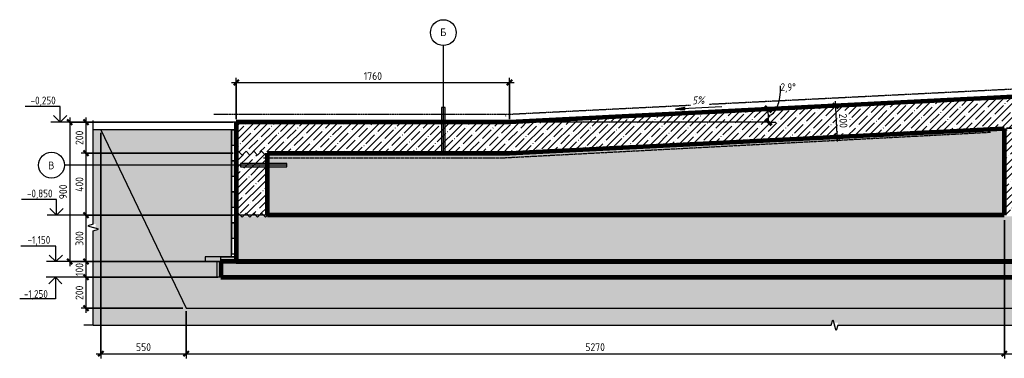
# Model space of a CAD drawing. Header units: millimetres. Extents: x 25237 to 117542, y -2270 to 13021.
# Drawn here: x 64636 to 70978, y -1774 to 411 of the extents above; entities that cross this region are included whole.
import ezdxf

# ---------------------------------------------------------------- set-up
doc = ezdxf.new("R2010")
doc.units = ezdxf.units.MM
doc.linetypes.add('01 Штриховая _2 мм_', pattern=[3, 2, -1])
doc.linetypes.add('01 Штриховая _4 мм_', pattern=[6, 3.5, -2.5])
for name, color, linetype, lineweight in [('AA_Dim', 7, 'Continuous', 9), ('AA_Dim-20', 7, 'Continuous', 9), ('AA_Linii', 7, 'Continuous', 9), ('AA_Oformlenie', 7, 'Continuous', 9), ('AA_Vinoska', 7, 'Continuous', 9), ('AA_Visotnaya otmetka', 7, 'Continuous', 9), ('AF_Perekritie', 7, 'Continuous', 20), ('AF_Perekritie_Опалубка', 253, 'Continuous', 20), ('AF_Stena', 7, '01 Штриховая _4 мм_', 20), ('AF_Stena_Арматура', 253, 'Continuous', 20), ('AF_Stena_Опалубка', 253, 'Continuous', 20), ('Gen_Dim', 7, 'Continuous', 9)]:
    doc.layers.add(name, color=color, linetype=linetype, lineweight=lineweight)
doc.styles.add('GOST Common_2', font='GOST Common.ttf', dxfattribs={"height": 50})
doc.styles.add('ISOCPEUR_4', font='isocpeur.ttf', dxfattribs={"width": 0.9, "height": 50})
doc.styles.add('ISOCPEUR_5', font='isocpeur.ttf', dxfattribs={"width": 0.85, "height": 50})
doc.styles.add('ISOCPEUR_I_1', font='isocpeui.ttf', dxfattribs={"width": 0.85, "height": 50})
doc.dimstyles.new('00_Точн_3_знака__прозр_', dxfattribs={"dimscale": 304.8, "dimtxt": 49.799059, "dimasz": 0.111549, "dimexe": 0.098425, "dimexo": 0.065617, "dimgap": 0.006562, "dimtad": 1, "dimdec": 3, "dimrnd": 0.001, "dimdsep": 46, "dimtxsty": 'ISOCPEUR_4', "dimblk1": 'OBLIQUE', "dimblk2": 'OBLIQUE', "dimsah": 1, "dimcen": 0.09, "dimdle": 0.098425, "dimazin": 0, "dimtfac": 1, "dimtdec": 4, "dimtix": 1, "dimtmove": 0, "dimatfit": 3, "dimfxl": 1, "dimtvp": 1, "dimtolj": 1, "dimtzin": 0, "dimlwd": 18, "dimlwe": 18, "dimarcsym": 2})
doc.dimstyles.new('01_Точн_3_знака__непрозр_', dxfattribs={"dimscale": 304.8, "dimtxt": 49.799059, "dimasz": 0.111549, "dimexe": 0.098425, "dimexo": 0.065617, "dimgap": 0.016404, "dimtad": 1, "dimdec": 3, "dimrnd": 0.001, "dimdsep": 46, "dimtxsty": 'ISOCPEUR_4', "dimblk1": 'OBLIQUE', "dimblk2": 'OBLIQUE', "dimsah": 1, "dimcen": 0.09, "dimdle": 0.098425, "dimazin": 0, "dimtfac": 1, "dimtdec": 4, "dimtix": 1, "dimtmove": 0, "dimatfit": 3, "dimfxl": 1, "dimtvp": 1, "dimtfill": 1, "dimtolj": 1, "dimtzin": 0, "dimlwd": 18, "dimlwe": 18, "dimarcsym": 2})
doc.dimstyles.new('05_Округл_5мм__непрозр__1', dxfattribs={"dimscale": 304.8, "dimtxt": 49.799059, "dimasz": 0.111549, "dimexe": 0.098425, "dimexo": 0.065617, "dimgap": 0.006562, "dimtad": 1, "dimdec": 0, "dimrnd": 5, "dimdsep": 46, "dimtxsty": 'ISOCPEUR_4', "dimblk1": 'OBLIQUE', "dimblk2": 'OBLIQUE', "dimsah": 1, "dimcen": 0.09, "dimdle": 0.098425, "dimazin": 0, "dimtfac": 1, "dimtdec": 4, "dimtix": 1, "dimtmove": 1, "dimatfit": 3, "dimfxl": 1, "dimtvp": 1, "dimtfill": 1, "dimtolj": 1, "dimtzin": 0, "dimlwd": 18, "dimlwe": 18, "dimarcsym": 2})
doc.dimstyles.new('05_Округл_5мм__прозр__3', dxfattribs={"dimscale": 304.8, "dimtxt": 49.799059, "dimasz": 0.111549, "dimexe": 0.098425, "dimexo": 0.065617, "dimgap": 0.006562, "dimtad": 1, "dimdec": 0, "dimrnd": 5, "dimdsep": 46, "dimtxsty": 'ISOCPEUR_4', "dimblk1": 'OBLIQUE', "dimblk2": 'OBLIQUE', "dimsah": 1, "dimcen": 0.09, "dimdle": 0.098425, "dimazin": 0, "dimtfac": 1, "dimtdec": 4, "dimtix": 1, "dimtmove": 0, "dimatfit": 3, "dimfxl": 1, "dimtvp": 1, "dimtolj": 1, "dimtzin": 0, "dimlwd": 18, "dimlwe": 18, "dimarcsym": 2})
doc.dimstyles.new('Засечка_4', dxfattribs={"dimscale": 304.8, "dimtxt": 49.799059, "dimasz": 0.131234, "dimexe": 0.15748, "dimexo": 0.098425, "dimgap": 0.032808, "dimtad": 1, "dimdec": 0, "dimzin": 0, "dimdsep": 46, "dimtxsty": 'ISOCPEUR_5', "dimblk1": 'OBLIQUE', "dimblk2": 'OBLIQUE', "dimsah": 1, "dimcen": 0.09, "dimadec": 1, "dimazin": 2, "dimtfac": 1, "dimtdec": 4, "dimtix": 1, "dimtmove": 1, "dimatfit": 3, "dimfxl": 1, "dimtvp": 1, "dimtolj": 1, "dimtzin": 0, "dimarcsym": 2})
pattern_1 = [(45, (69098.64, -625), (-44.9013, 44.9013), []), (45, (69143.54, -625), (-44.9013, 44.9013), [79.375, -15.875, 0.67056, -15.204])]
pattern_2 = [(0, (69098.64, -625), (81.28, 20.32), [6.706, -54.254, 6.706, -54.254, -325.12]), (0, (69098.64, -625), (81.28, 20.32), [-121.92, 6.706, -115.214, 6.706, -54.254, -142.24]), (0, (69098.64, -625), (81.28, 20.32), [-304.8, 6.706, -33.934, 6.706, -94.894]), (120, (69129.12, -614.84), (-58.23764, 60.230545), [6.706, -54.254, 6.706, -54.254, -325.12]), (120, (69129.12, -614.84), (-58.23764, 60.230545), [-121.92, 6.706, -115.214, 6.706, -54.254, -142.24]), (120, (69129.12, -614.84), (-58.23764, 60.230545), [-304.8, 6.706, -33.934, 6.706, -94.894]), (240, (69139.28, -574.2), (-23.04236, -80.550545), [6.706, -54.254, 6.706, -54.254, -325.12]), (240, (69139.28, -574.2), (-23.04236, -80.550545), [-121.92, 6.706, -115.214, 6.706, -54.254, -142.24]), (240, (69139.28, -574.2), (-23.04236, -80.550545), [-304.8, 6.706, -33.934, 6.706, -94.894])]

# ---------------------------------------------------------------- blocks, each defined once
blk = doc.blocks.new('Последовательность узлов - 3мм масшт20 маскировка-904226-Сечение 5')
at = {"layer": 'AA_Oformlenie'}
for p, q in [((29139.2, -850), (29151.7, -837.5)), ((29176.7, -862.5), (29151.7, -837.5)), ((29189.2, -850), (29176.7, -862.5)), ((29189.2, -850), (29201.7, -837.5)), ((29226.7, -862.5), (29201.7, -837.5)), ((29239.2, -850), (29226.7, -862.5)), ((29239.2, -850), (29251.7, -837.5)), ((29276.7, -862.5), (29251.7, -837.5)), ((29289.2, -850), (29276.7, -862.5)), ((29289.2, -850), (29301.7, -837.5)), ((29326.7, -862.5), (29301.7, -837.5)), ((29339.2, -850), (29326.7, -862.5))]:
    blk.add_line(p, q, dxfattribs=at)
blk = doc.blocks.new('011_ЛинияОбрыва _ЭлУзла_Линия_ - Тип 1-3739414-Сечение 5')
at = {"layer": 'AA_Oformlenie'}
for p, q in [((28217.2, -907.5), (28217.2, -300)), ((28217.2, -1560), (28217.2, -952))]:
    blk.add_line(p, q, dxfattribs=at)
blk = doc.blocks.new('011_ЛинияОбрыва _ЭлУзла_Линия_ - Тип 1-3753346-Сечение 5')
at = {"layer": 'AA_Oformlenie'}
for p, q in [((28217.2, -1560), (32970.1, -1560)), ((33014.6, -1560), (37767.1, -1560))]:
    blk.add_line(p, q, dxfattribs=at)
blk = doc.blocks.new('Последовательность узлов - М20-1713677-Сечение 5')
at = {"layer": 'AA_Oformlenie'}
for points in [[(29139.2, -400), (29139.2, -300), (29109.2, -300), (29109.2, -400)], [(29139.2, -600), (29139.2, -500), (29109.2, -500), (29109.2, -600)], [(29139.2, -800), (29139.2, -700), (29109.2, -700), (29109.2, -800)], [(29139.2, -1000), (29139.2, -900), (29109.2, -900), (29109.2, -1000)]]:
    blk.add_hatch(color=256, dxfattribs=at).paths.add_polyline_path(points)
for p, q in [((29109.2, -400), (29109.2, -300)), ((29109.2, -300), (29139.2, -300)), ((29109.2, -300), (29109.2, -500)), ((29139.2, -300), (29109.2, -300)), ((29139.2, -300), (29139.2, -400)), ((29139.2, -500), (29139.2, -300)), ((29139.2, -400), (29109.2, -400)), ((29109.2, -500), (29139.2, -500)), ((29109.2, -600), (29109.2, -500)), ((29109.2, -500), (29139.2, -500)), ((29109.2, -500), (29109.2, -700)), ((29139.2, -500), (29109.2, -500)), ((29139.2, -500), (29139.2, -600)), ((29139.2, -700), (29139.2, -500)), ((29139.2, -600), (29109.2, -600)), ((29109.2, -700), (29139.2, -700)), ((29109.2, -800), (29109.2, -700)), ((29109.2, -700), (29139.2, -700)), ((29109.2, -700), (29109.2, -900)), ((29139.2, -700), (29109.2, -700)), ((29139.2, -700), (29139.2, -800)), ((29139.2, -900), (29139.2, -700)), ((29139.2, -800), (29109.2, -800)), ((29109.2, -900), (29139.2, -900)), ((29109.2, -1000), (29109.2, -900)), ((29109.2, -900), (29139.2, -900)), ((29109.2, -900), (29109.2, -1100)), ((29139.2, -900), (29109.2, -900)), ((29139.2, -900), (29139.2, -1000)), ((29139.2, -1100), (29139.2, -900)), ((29139.2, -1000), (29109.2, -1000)), ((29109.2, -1100), (29139.2, -1100))]:
    blk.add_line(p, q, dxfattribs=at)
blk = doc.blocks.new('Последовательность узлов - М20-V11-Сечение 5')
at = {"layer": 'AA_Oformlenie'}
blk.add_hatch(color=256, dxfattribs=at).paths.add_polyline_path([(29139.2, -1150), (29139.2, -1120), (29039.2, -1120), (29039.2, -1150)])
for p, q in [((29139.2, -1120), (28939.2, -1120)), ((28939.2, -1120), (28939.2, -1150)), ((29039.2, -1120), (29139.2, -1120)), ((29039.2, -1150), (29039.2, -1120)), ((29139.2, -1120), (29139.2, -1150)), ((29139.2, -1150), (29139.2, -1120)), ((28939.2, -1150), (29139.2, -1150)), ((29139.2, -1150), (29039.2, -1150))]:
    blk.add_line(p, q, dxfattribs=at)
blk = doc.blocks.new('DIMBLOCK78-Сечение 5')
at = {"layer": 'AA_Dim-20', "lineweight": 18}
for p, q in [((65157.6, -320), (65157.6, -1774.2)), ((65157.6, -1744.2), (65157.6, -320)), ((65707.6, -1470), (65707.6, -1774.2)), ((65707.6, -1744.2), (65707.6, -1470)), ((65127.6, -1744.2), (65707.6, -1744.2))]:
    blk.add_line(p, q, dxfattribs=at)
at = {"layer": 'AA_Dim-20', "lineweight": 30}
for p, q in [((65157.6, -1744.2), (65140.6, -1761.2)), ((65157.6, -1744.2), (65174.6, -1727.2)), ((65707.6, -1744.2), (65690.6, -1761.2)), ((65707.6, -1744.2), (65724.6, -1727.2))]:
    blk.add_line(p, q, dxfattribs=at)
at = {"layer": 'AA_Dim-20', "color": 0, "lineweight": 18, "insert": (65385.2, -1676.9), "char_height": 50, "width": 113.772, "attachment_point": 1, "line_spacing_factor": 1.149209, "style": 'ISOCPEUR_4'}
blk.add_mtext('550', dxfattribs=at)
blk = doc.blocks.new('_Oblique')
at = {"color": 0, "linetype": 'ByBlock', "lineweight": -2}
blk.add_line((-0.5, -0.5), (0.5, 0.5), dxfattribs=at)
blk = doc.blocks.new('DIMBLOCK79-Сечение 5')
at = {"layer": 'AA_Dim-20', "lineweight": 18}
for p, q in [((70978.6, -882.5), (70978.6, -1774.2)), ((70978.6, -1744.2), (70978.6, -882.5)), ((65707.6, -1470), (65707.6, -1774.2)), ((65707.6, -1744.2), (65707.6, -1470)), ((65707.6, -1744.2), (70978.6, -1744.2))]:
    blk.add_line(p, q, dxfattribs=at)
at = {"layer": 'AA_Dim-20', "lineweight": 30}
for p, q in [((65707.6, -1744.2), (65690.6, -1761.2)), ((65707.6, -1744.2), (65724.6, -1727.2)), ((70978.6, -1744.2), (70961.6, -1761.2)), ((70978.6, -1744.2), (70995.6, -1727.2))]:
    blk.add_line(p, q, dxfattribs=at)
at = {"layer": 'AA_Dim-20', "color": 0, "lineweight": 18, "insert": (68279.9, -1676.9), "char_height": 50, "width": 151.696, "attachment_point": 1, "line_spacing_factor": 1.149209, "style": 'ISOCPEUR_4'}
blk.add_mtext('5270', dxfattribs=at)
blk = doc.blocks.new('DIMBLOCK80-Сечение 5')
at = {"layer": 'AA_Dim-20', "lineweight": 18}
for p, q in [((70978.6, -882.5), (70978.6, -1774.2)), ((70978.6, -1744.2), (70978.6, -882.5)), ((71178.6, -882.5), (71178.6, -1774.2)), ((71178.6, -1744.2), (71178.6, -882.5)), ((70978.6, -1744.2), (71208.6, -1744.2))]:
    blk.add_line(p, q, dxfattribs=at)
at = {"layer": 'AA_Dim-20', "lineweight": 30}
for p, q in [((70978.6, -1744.2), (70961.6, -1761.2)), ((70978.6, -1744.2), (70995.6, -1727.2)), ((71178.6, -1744.2), (71161.6, -1761.2)), ((71178.6, -1744.2), (71195.6, -1727.2))]:
    blk.add_line(p, q, dxfattribs=at)
at = {"layer": 'AA_Dim-20', "color": 0, "lineweight": 18, "insert": (71031.2, -1676.9), "char_height": 50, "width": 113.772, "attachment_point": 1, "line_spacing_factor": 1.149209, "style": 'ISOCPEUR_4'}
blk.add_mtext('200', dxfattribs=at)
blk = doc.blocks.new('DIMBLOCK81-Сечение 5')
at = {"layer": 'AA_Dim-20', "lineweight": 18}
for p, q in [((66011.1, -250), (65032.7, -250)), ((65062.7, -220), (65062.7, -450)), ((65062.7, -250), (66011.1, -250)), ((66011.1, -450), (65032.7, -450)), ((65062.7, -450), (66011.1, -450))]:
    blk.add_line(p, q, dxfattribs=at)
at = {"layer": 'AA_Dim-20', "lineweight": 30}
for p, q in [((65062.7, -250), (65045.7, -233)), ((65062.7, -250), (65079.7, -267)), ((65062.7, -450), (65045.7, -433)), ((65062.7, -450), (65079.7, -467))]:
    blk.add_line(p, q, dxfattribs=at)
at = {"layer": 'AA_Dim-20', "color": 0, "lineweight": 18, "insert": (64995.3, -397.4), "char_height": 50, "width": 113.772, "attachment_point": 1, "rotation": 90, "line_spacing_factor": 1.149209, "style": 'ISOCPEUR_4'}
blk.add_mtext('200', dxfattribs=at)
blk = doc.blocks.new('DIMBLOCK82-Сечение 5')
at = {"layer": 'AA_Dim-20', "lineweight": 30}
for p, q in [((65062.7, -450), (65045.7, -433)), ((65062.7, -450), (65079.7, -467)), ((65062.7, -850), (65045.7, -833)), ((65062.7, -850), (65079.7, -867))]:
    blk.add_line(p, q, dxfattribs=at)
at = {"layer": 'AA_Dim-20', "lineweight": 18}
for p, q in [((66011.1, -450), (65032.7, -450)), ((65062.7, -450), (65062.7, -850)), ((65062.7, -450), (66011.1, -450)), ((66011.1, -850), (65032.7, -850)), ((65062.7, -850), (66011.1, -850))]:
    blk.add_line(p, q, dxfattribs=at)
at = {"layer": 'AA_Dim-20', "color": 0, "lineweight": 18, "insert": (64995.3, -699.8), "char_height": 50, "width": 119.518, "attachment_point": 1, "rotation": 90, "line_spacing_factor": 1.149209, "style": 'ISOCPEUR_4'}
blk.add_mtext('400', dxfattribs=at)
blk = doc.blocks.new('DIMBLOCK83-Сечение 5')
at = {"layer": 'AA_Dim-20', "lineweight": 18}
for p, q in [((66011.1, -850), (65032.7, -850)), ((65062.7, -850), (65062.7, -1150)), ((65062.7, -850), (66011.1, -850)), ((65911.1, -1150), (65032.7, -1150)), ((65062.7, -1150), (65911.1, -1150))]:
    blk.add_line(p, q, dxfattribs=at)
at = {"layer": 'AA_Dim-20', "lineweight": 30}
for p, q in [((65062.7, -850), (65045.7, -833)), ((65062.7, -850), (65079.7, -867)), ((65062.7, -1150), (65045.7, -1133)), ((65062.7, -1150), (65079.7, -1167))]:
    blk.add_line(p, q, dxfattribs=at)
at = {"layer": 'AA_Dim-20', "color": 0, "lineweight": 18, "insert": (64995.3, -1047.4), "char_height": 50, "width": 113.772, "attachment_point": 1, "rotation": 90, "line_spacing_factor": 1.149209, "style": 'ISOCPEUR_4'}
blk.add_mtext('300', dxfattribs=at)
blk = doc.blocks.new('DIMBLOCK84-Сечение 5')
at = {"layer": 'AA_Dim-20', "lineweight": 30}
for p, q in [((65062.7, -1150), (65045.7, -1133)), ((65062.7, -1150), (65079.7, -1167)), ((65062.7, -1250), (65045.7, -1233)), ((65062.7, -1250), (65079.7, -1267))]:
    blk.add_line(p, q, dxfattribs=at)
at = {"layer": 'AA_Dim-20', "lineweight": 18}
for p, q in [((65911.1, -1150), (65032.7, -1150)), ((65062.7, -1150), (65062.7, -1250)), ((65062.7, -1150), (65911.1, -1150)), ((65911.1, -1250), (65032.7, -1250)), ((65062.7, -1250), (65911.1, -1250))]:
    blk.add_line(p, q, dxfattribs=at)
at = {"layer": 'AA_Dim-20', "color": 0, "lineweight": 18, "insert": (64995.3, -1243.1), "char_height": 50, "width": 103.429, "attachment_point": 1, "rotation": 90, "line_spacing_factor": 1.149209, "style": 'ISOCPEUR_4'}
blk.add_mtext('100', dxfattribs=at)
blk = doc.blocks.new('DIMBLOCK85-Сечение 5')
at = {"layer": 'AA_Dim-20', "lineweight": 18}
for p, q in [((65911.1, -1250), (65032.7, -1250)), ((65062.7, -1250), (65062.7, -1480)), ((65062.7, -1250), (65911.1, -1250)), ((65687.6, -1450), (65032.7, -1450)), ((65062.7, -1450), (65687.6, -1450))]:
    blk.add_line(p, q, dxfattribs=at)
at = {"layer": 'AA_Dim-20', "lineweight": 30}
for p, q in [((65062.7, -1250), (65045.7, -1233)), ((65062.7, -1250), (65079.7, -1267)), ((65062.7, -1450), (65045.7, -1433)), ((65062.7, -1450), (65079.7, -1467))]:
    blk.add_line(p, q, dxfattribs=at)
at = {"layer": 'AA_Dim-20', "color": 0, "lineweight": 18, "insert": (64995.3, -1397.4), "char_height": 50, "width": 113.772, "attachment_point": 1, "rotation": 90, "line_spacing_factor": 1.149209, "style": 'ISOCPEUR_4'}
blk.add_mtext('200', dxfattribs=at)
blk = doc.blocks.new('Высотные отметки - Стрелка вверх-400292-Сечение 5')
at = {"layer": 'AA_Vinoska'}
for p, q in [((27977, -1050), (27751, -1050)), ((27977, -1150), (27977, -1050)), ((27977, -1150), (27934.5, -1107.6)), ((27977, -1150), (28019.4, -1107.6)), ((28037, -1150), (27917, -1150))]:
    blk.add_line(p, q, dxfattribs=at)
blk = doc.blocks.new('DIMBLOCK89-Сечение 5')
at = {"layer": 'AA_Dim-20', "lineweight": 18}
for p, q in [((66011.1, -250), (64927.6, -250)), ((64957.6, -220), (64957.6, -1180)), ((64957.6, -250), (66011.1, -250)), ((65911.1, -1150), (64927.6, -1150)), ((64957.6, -1150), (65911.1, -1150))]:
    blk.add_line(p, q, dxfattribs=at)
at = {"layer": 'AA_Dim-20', "lineweight": 30}
for p, q in [((64957.6, -250), (64940.6, -233)), ((64957.6, -250), (64974.6, -267)), ((64957.6, -1150), (64940.6, -1133)), ((64957.6, -1150), (64974.6, -1167))]:
    blk.add_line(p, q, dxfattribs=at)
at = {"layer": 'AA_Dim-20', "color": 0, "lineweight": 18, "insert": (64890.3, -747.4), "char_height": 50, "width": 113.772, "attachment_point": 1, "rotation": 90, "line_spacing_factor": 1.149209, "style": 'ISOCPEUR_4'}
blk.add_mtext('900', dxfattribs=at)
blk = doc.blocks.new('DIMBLOCK90-Сечение 5')
at = {"layer": 'AA_Dim-20', "lineweight": 18}
for p, q in [((71632.9, -155.6), (71632.9, -238.8)), ((71632.9, -238.8), (71632.9, -299.4)), ((70993.6, -288.8), (71662.9, -288.8)), ((71632.9, -288.8), (70993.6, -288.8)), ((71198.6, -310), (71662.9, -310)), ((71632.9, -310), (71198.6, -310)), ((71632.9, -258.8), (71632.9, -340))]:
    blk.add_line(p, q, dxfattribs=at)
at = {"layer": 'AA_Dim-20', "lineweight": 30}
for p, q in [((71632.9, -288.8), (71615.9, -271.8)), ((71632.9, -310), (71615.9, -293)), ((71632.9, -288.8), (71649.9, -305.8)), ((71632.9, -310), (71649.9, -327))]:
    blk.add_line(p, q, dxfattribs=at)
at = {"layer": 'AA_Dim-20', "color": 0, "lineweight": 18, "insert": (71565.5, -218.8), "char_height": 50, "width": 75.848, "attachment_point": 1, "rotation": 90, "line_spacing_factor": 1.149209, "style": 'ISOCPEUR_4', "bg_fill": 3, "box_fill_scale": 1.25, "bg_fill_color": 256, "bg_fill_true_color": 13158600, "bg_fill_transparency": 0}
blk.add_mtext('20', dxfattribs=at)
blk = doc.blocks.new('Высотные отметки - Стрелка вниз высокая-400290-Сечение 5')
at = {"layer": 'AA_Vinoska'}
for p, q in [((28033.7, -1250), (27913.7, -1250)), ((27973.7, -1250), (27931.3, -1292.4)), ((27973.7, -1250), (27973.7, -1390)), ((27973.7, -1250), (28016.1, -1292.4)), ((27973.7, -1390), (27743.7, -1390))]:
    blk.add_line(p, q, dxfattribs=at)
blk = doc.blocks.new('010_Флажок только номер _ТиповАннот_ - Узел В-3762257-Сечение 5')
at = {"layer": 'AA_Vinoska'}
blk.add_hatch(color=256, dxfattribs=at).paths.add_polyline_path([(29165.7, -516.6), (29464, -516.6), (29464, -538.6), (29165.7, -538.6)])
for p, q in [((29464, -527.6), (28031.9, -527.6)), ((29165.7, -516.6), (29165.7, -538.6)), ((29464, -516.6), (29165.7, -516.6)), ((29165.7, -538.6), (29464, -538.6)), ((29464, -538.6), (29464, -516.6))]:
    blk.add_line(p, q, dxfattribs=at)
blk.add_ellipse((27948.7, -527.6), major_axis=(0, 83.6), ratio=0.994522, dxfattribs=at)
blk = doc.blocks.new('010_Флажок только номер _ТиповАннот_ - Узел Б-3762366-Сечение 5')
at = {"layer": 'AA_Vinoska'}
blk.add_hatch(color=256, dxfattribs=at).paths.add_polyline_path([(30483.7, -156.2), (30483.7, -456.2), (30461.8, -456.2), (30461.8, -156.2)])
for p, q in [((30472.8, -456.2), (30472.8, 243.8)), ((30483.7, -156.2), (30461.8, -156.2)), ((30461.8, -156.2), (30461.8, -456.2)), ((30483.7, -456.2), (30483.7, -156.2)), ((30461.8, -456.2), (30483.7, -456.2))]:
    blk.add_line(p, q, dxfattribs=at)
blk.add_ellipse((30472.8, 327.4), major_axis=(0, 83.6), ratio=0.994522, dxfattribs=at)
blk = doc.blocks.new('DIMBLOCK91-Сечение 5')
at = {"layer": 'AA_Dim-20', "lineweight": 18}
for p, q in [((66001.1, 4.9), (67821.1, 4.9)), ((66031.1, -230), (66031.1, 34.9)), ((66031.1, 4.9), (66031.1, -230)), ((67791.1, -230), (67791.1, 34.9)), ((67791.1, 4.9), (67791.1, -230))]:
    blk.add_line(p, q, dxfattribs=at)
at = {"layer": 'AA_Dim-20', "lineweight": 30}
for p, q in [((66031.1, 4.9), (66014.1, -12.1)), ((66031.1, 4.9), (66048.1, 21.9)), ((67791.1, 4.9), (67774.1, -12.1)), ((67791.1, 4.9), (67808.1, 21.9))]:
    blk.add_line(p, q, dxfattribs=at)
at = {"layer": 'AA_Dim-20', "color": 0, "lineweight": 18, "insert": (66852.2, 72.2), "char_height": 50, "width": 141.353, "attachment_point": 1, "line_spacing_factor": 1.149209, "style": 'ISOCPEUR_4'}
blk.add_mtext('1760', dxfattribs=at)
blk = doc.blocks.new('DIMBLOCK92-Сечение 5')
at = {"layer": 'AA_Dim-20'}
for p, q in [((69457.1, -166.7), (69409.2, -169.1)), ((69457.1, -166.7), (69523, -163.4)), ((69459.2, -250), (67821.1, -250)), ((69459.2, -250), (69459.2, -250)), ((69459.2, -250), (69507.2, -250))]:
    blk.add_line(p, q, dxfattribs=at)
at = {"layer": 'AA_Dim-20', "lineweight": 40}
for p, q in [((69457.1, -166.7), (69436.1, -147.7)), ((69457.1, -166.7), (69478.1, -185.6)), ((69459.2, -250), (69439.2, -230)), ((69459.2, -250), (69479.2, -270))]:
    blk.add_line(p, q, dxfattribs=at)
at = {"layer": 'AA_Dim-20'}
blk.add_arc((67791.1, -250), 1668.1, 360, 2.86329, dxfattribs=at)
blk.add_arc((67791.1, -250), 1668.1, 360, 2.86329, dxfattribs=at)
blk.add_ellipse((69453.9, -19), major_axis=(-4.7, 189.3), ratio=0.438608, start_param=3.141593, end_param=4.712389, dxfattribs=at)
at = {"layer": 'AA_Dim-20', "color": 0, "insert": (69537, 0.5), "char_height": 50, "width": 120.667, "attachment_point": 1, "line_spacing_factor": 1.149209, "style": 'ISOCPEUR_5'}
blk.add_mtext('2,9°', dxfattribs=at)
blk = doc.blocks.new('DIMBLOCK93-Сечение 5')
at = {"layer": 'AA_Dim-20', "lineweight": 18}
for p, q in [((69889.6, -115), (69902.5, -374.7)), ((69895.1, -144.8), (69861.1, -146.5)), ((69891.1, -145), (69895.1, -144.8)), ((69905.1, -344.5), (69871.1, -346.2)), ((69901, -344.7), (69905.1, -344.5))]:
    blk.add_line(p, q, dxfattribs=at)
at = {"layer": 'AA_Dim-20', "lineweight": 30}
for p, q in [((69891.1, -145), (69873.2, -128.8)), ((69891.1, -145), (69908.9, -161.1)), ((69901, -344.7), (69883.2, -328.6)), ((69901, -344.7), (69918.9, -360.8))]:
    blk.add_line(p, q, dxfattribs=at)
at = {"layer": 'AA_Dim-20', "color": 0, "lineweight": 18, "insert": (69963.9, -194), "char_height": 50, "width": 113.772, "attachment_point": 1, "rotation": 272.86329, "line_spacing_factor": 1.149209, "style": 'ISOCPEUR_4', "bg_fill": 3, "box_fill_scale": 1.25, "bg_fill_color": 256, "bg_fill_true_color": 13158600, "bg_fill_transparency": 0}
blk.add_mtext('200', dxfattribs=at)

msp = doc.modelspace()

# ---------------------------------------------------------------- hatches: boundary and pattern name
at = {"layer": 'AA_Oformlenie'}
h = msp.add_hatch(dxfattribs=at)
h.set_pattern_fill('FP_18', color=256, style=0, pattern_type=2)
h.set_pattern_definition([(228.013, (69244.944, -421.8), (-1625.592753, -1828.805906), [27.338, -2706.439]), (184.97, (69226.656, -442.12), (2438.39893, 203.210588), [46.912, -4644.324]), (132.51, (69179.92, -446.184), (2031.981917, -2235.21593), [33.079, -3274.778]), (267.274, (69100.672, -496.984), (203.177686, 4064.000765), [42.72, -4229.315]), (292.834, (69098.64, -539.656), (-1016.014544, 2438.394363), [41.891, -4147.185]), (357.274, (69114.896, -578.264), (-4064.000765, 203.177686), [42.72, -4229.315]), (37.694, (69157.568, -580.296), (-2641.608948, -2031.988727), [56.495, -5593.049]), (72.255, (69202.272, -545.752), (1422.42594, 4470.391849), [53.338, -5280.42]), (121.43, (69218.528, -494.952), (-1625.620142, 2641.587104), [42.865, -4243.644]), (175.236, (69196.176, -458.376), (2235.198795, -203.21414), [48.937, -2397.915]), (222.397, (69147.408, -454.312), (-2438.417387, -2235.181163), [63.286, -6265.342]), (138.814, (69301.84, -499.016), (-1422.39818, 1219.202255), [21.6, -2138.445]), (171.469, (69285.584, -484.792), (2641.598445, -406.411234), [41.095, -4068.371]), (225, (69244.94, -478.7), (1e-14, -203.2), [28.737, -258.631]), (203.199, (69230.72, -454.312), (1015.99677, 406.40763), [15.475, -1532.05]), (291.801, (69216.496, -460.408), (-203.19592, 609.60137), [21.885, -1072.38]), (30.964, (69224.624, -480.728), (609.59823, 406.40313), [35.546, -1149.304]), (161.565, (69255.104, -462.44), (406.3993, -203.2007), [25.703, -616.872]), (16.39, (69098.64, -460.408), (2031.994898, 609.61599), [36.007, -3564.706]), (70.346, (69133.184, -450.248), (-812.80722, -2235.197648), [30.208, -2990.577]), (293.199, (69255.104, -421.8), (-406.40763, 1015.99677), [30.95, -1516.575]), (343.61, (69267.296, -450.248), (-2031.994898, 609.61599), [36.007, -3564.706]), (339.444, (69098.64, -586.392), (-1016.00023, 406.39942), [34.723, -1701.419]), (294.775, (69131.152, -598.584), (-1015.99464, 2235.202518), [29.094, -2880.287]), (66.801, (69257.136, -625), (406.40763, 1015.99677), [30.95, -1516.575]), (17.354, (69269.328, -596.552), (-2641.600166, -812.798698), [34.063, -3372.19]), (69.444, (69157.568, -625), (-406.39942, -1016.00023), [17.361, -1718.78]), (101.31, (69244.944, -625), (-203.2012, 812.79994), [10.361, -1025.759]), (165.964, (69242.91, -614.84), (609.6008, -203.19715), [41.891, -795.924]), (186.009, (69202.272, -604.68), (2031.999995, 203.19976), [38.821, -3843.309]), (303.69, (69224.624, -499.016), (-203.19896, 406.4002), [29.306, -703.342]), (353.157, (69240.88, -523.4), (3454.398015, -406.41372), [51.165, -5065.281]), (60.945, (69291.68, -529.496), (-812.8103, -1422.39426), [20.921, -2071.151]), (90, (69301.84, -511.2), (-203.2, 203.2), [12.192, -191.008]), (120.256, (69198.208, -598.584), (812.78861, -1422.40596), [28.229, -2794.715]), (48.013, (69183.984, -574.2), (1625.592753, 1828.805906), [54.675, -2679.101]), (0, (69220.56, -533.56), (203.2, 203.2), [52.832, -150.368]), (325.305, (69273.392, -533.56), (-2032.003683, 1422.39508), [32.129, -3180.745]), (254.055, (69299.808, -551.848), (-203.19406, -812.8015), [29.586, -1449.732]), (207.646, (69291.68, -580.296), (-3860.799697, -2032.001423), [48.172, -4768.997]), (175.426, (69249.008, -602.648), (-2641.600241, 203.203787), [50.962, -5045.268])])
h.paths.add_polyline_path([(73651.1706, -1560), (73651.1706, -1450), (65707.6084, -1450), (65157.6084, -300), (65109.1264, -300), (65109.1264, -907.4765), (65124.8275, -907.4765), (65124.8275, -930), (65109.1264, -930), (65143.7674, -941), (65109.1264, -952), (65109.1264, -1560), (69862.0597, -1560), (69873.0597, -1525.359), (69884.0597, -1560), (69884.0597, -1544.2989), (69906.5832, -1544.2989), (69906.5832, -1560), (73608.3741, -1560)])
h = msp.add_hatch(dxfattribs=at)
h.set_pattern_fill('FP_17', color=256, style=0, pattern_type=2)
h.set_pattern_definition(pattern_2)
h.paths.add_polyline_path([(73651.1706, -1450), (73651.1706, -1250), (65907.6084, -1250), (65907.6084, -1150), (65931.0922, -1150), (65931.0922, -1120), (66001.0922, -1120), (66001.0922, -300), (65157.6084, -300), (65707.6084, -1450), (73608.3741, -1450)])
h = msp.add_hatch(dxfattribs=at)
h.set_pattern_fill('FP_17', color=256, style=0, pattern_type=2)
h.set_pattern_definition(pattern_2)
h.paths.add_polyline_path([(70973.6293, -850), (70973.6293, -288.8306), (67751.2405, -450), (66231.0922, -450), (66231.0922, -850), (69933.0769, -850)])
at = {"layer": 'AF_Perekritie', "lineweight": 9}
h = msp.add_hatch(dxfattribs=at)
h.set_pattern_fill('FP_14', color=256, style=0, pattern_type=2)
h.set_pattern_definition(pattern_1)
h.paths.add_polyline_path([(67791.0922, -450.25), (71789.8528, -250.25), (71789.8528, -50), (67791.0922, -250), (67791.0922, -450)])
h = msp.add_hatch(dxfattribs=at)
h.set_pattern_fill('FP_14', color=256, style=0, pattern_type=2)
h.set_pattern_definition(pattern_1)
h.paths.add_polyline_path([(70978.6293, -310), (70978.6293, -302), (71178.6293, -302), (71178.6293, -310), (73478.993, -310), (73478.993, -302), (73678.993, -302), (73678.993, -310), (73878.3814, -310), (73878.3814, -110), (71789.8528, -110), (71789.8528, -250.25), (70978.41, -290.8347), (70978.41, -310)])
h = msp.add_hatch(dxfattribs=at)
h.set_pattern_fill('FP_14', color=256, style=0, pattern_type=2)
h.set_pattern_definition(pattern_1)
h.paths.add_polyline_path([(66231.0922, -450), (67791.0922, -450), (67791.0922, -250), (66031.0922, -250), (66031.0922, -442), (66231.0922, -442)])
h = msp.add_hatch(dxfattribs=at)
h.set_pattern_fill('FP_14', color=256, style=0, pattern_type=2)
h.set_pattern_definition(pattern_1)
h.paths.add_polyline_path([(73474.6171, -1150), (73677.8512, -1150), (73677.8512, -858), (73478.993, -858), (73478.993, -850), (71178.6293, -850), (71178.6293, -858), (70978.6293, -858), (70978.6293, -850), (66231.0922, -850), (66231.0922, -858), (66031.0922, -858), (66031.0922, -1150), (72383.275, -1150)])
h = msp.add_hatch(dxfattribs=at)
h.set_pattern_fill('FP_15', color=256, style=0, pattern_type=2)
h.set_pattern_definition([(50, (69098.64, -625), (145.7474, -12.7507), [15.24, -167.64]), (355, (69098.64, -625), (-28.194, 152.846), [12.192, -134.112]), (100.451, (69110.79, -626.06), (117.554, 140.0937), [12.952, -142.472]), (46.184, (69098.64, -584.36), (216.8635, -33.634), [22.86, -251.46]), (96.636, (69116.71, -587.16), (189.922, 197.942), [19.428, -213.708]), (351.184, (69098.64, -584.36), (189.925, 197.94), [18.288, -201.168]), (21, (69118.96, -594.52), (121.292, -81.8118), [15.24, -167.64]), (326, (69118.96, -594.52), (49.442, 147.3507), [12.192, -134.112]), (71.451, (69129.07, -601.34), (170.7338, 65.5375), [12.952, -142.472]), (37.5, (69098.64, -625), (2.47086, 67.64346), [6.706, -125.781, 6.706, -129.438, -134.62]), (37.5, (69098.64, -625), (2.47086, 67.64346), [-268.63, 6.706, -127.914]), (7.5, (69098.64, -625), (53.4554, 80.144), [6.706, -70.917, 6.706, -122.733, -51.308]), (7.5, (69098.64, -625), (53.4554, 80.144), [-207.061, 6.706, -44.602]), (327.5, (69053.326, -625), (108.4723, -4.58285), [6.706, -44.094, 6.706, -151.79, -210.312]), (327.5, (69053.326, -625), (108.4723, -4.58285), [-209.296, 6.706, -203.606]), (317.5, (69033.01, -625), (118.5031, 20.3417), [6.706, -59.334, 6.706, -98.552, -149.352]), (317.5, (69033.01, -625), (118.5031, 20.3417), [-171.298, 6.706, -142.646])])
h.paths.add_polyline_path([(67482.8787, -1250), (73677.8512, -1250), (73677.8512, -1150), (65931.0922, -1150), (65931.0922, -1250), (66031.0922, -1250)])
at = {"layer": 'AF_Stena', "linetype": 'Continuous', "lineweight": 9}
h = msp.add_hatch(dxfattribs=at)
h.set_pattern_fill('FP_14', color=256, style=0, pattern_type=2)
h.set_pattern_definition(pattern_1)
h.paths.add_polyline_path([(70978.41, -850), (70978.6293, -850), (70978.6293, -842), (71178.6293, -842), (71178.6293, -318), (70978.6293, -318), (70978.6293, -302), (71178.6293, -302), (71178.6293, -280.8206), (70978.41, -290.8347), (70978.41, -318)])
h = msp.add_hatch(dxfattribs=at)
h.set_pattern_fill('FP_14', color=256, style=0, pattern_type=2)
h.set_pattern_definition(pattern_1)
h.paths.add_polyline_path([(66181.0922, -842), (66231.0922, -842), (66231.0922, -458), (66031.0922, -458), (66031.0922, -842), (66131.0922, -842)])
at = {"layer": 'Gen_Dim'}
msp.add_hatch(color=256, dxfattribs=at).paths.add_polyline_path([(68860.7096, -166.6301), (68920.7002, -171.5056), (68919.911, -155.7273)])

# ---------------------------------------------------------------- linework, layer by layer
at = {"layer": 'AA_Linii', "linetype": '01 Штриховая _2 мм_', "lineweight": 20}
for q in [(71765.9793, 1.005), (65885.9793, -200)]:
    msp.add_line((67765.9793, -200), q, dxfattribs=at)
at = {"layer": 'AA_Linii', "lineweight": 20}
for p, q in [((67765.9793, -210), (67765.9793, -211.4735)), ((65157.6084, -300), (65109.1264, -300)), ((66001.0922, -300), (65157.6084, -300)), ((65157.6084, -300), (65707.6084, -1450)), ((66001.0922, -1120), (66001.0922, -300)), ((70973.6293, -288.8306), (67751.2405, -450)), ((70973.6293, -850), (70973.6293, -288.8306)), ((67751.2405, -450), (66231.0922, -450)), ((66231.0922, -450), (66231.0922, -850)), ((66231.0922, -850), (70973.6293, -850)), ((65907.6084, -1250), (65907.6084, -1150)), ((65907.6084, -1150), (66001.0922, -1150)), ((73651.1706, -1250), (65907.6084, -1250)), ((65707.6084, -1450), (73651.1706, -1450))]:
    msp.add_line(p, q, dxfattribs=at)
at = {"layer": 'AA_Linii', "linetype": '01 Штриховая _4 мм_', "lineweight": 20}
for p, q in [((67753.0819, -480), (70888.7392, -314.9141)), ((66205.9793, -480), (67753.0819, -480))]:
    msp.add_line(p, q, dxfattribs=at)
at = {"layer": 'AA_Vinoska'}
for p, q in [((65109.1264, -300), (65109.1264, -240)), ((65109.1264, -907.4765), (65074.4664, -918.7383)), ((65074.4664, -918.7383), (65109.1264, -930)), ((65143.7674, -941), (65109.1264, -930)), ((65109.1264, -952), (65143.7674, -941)), ((65109.1264, -1560), (65049.1264, -1560)), ((69862.0597, -1560), (69873.0597, -1525.359)), ((69873.0597, -1525.359), (69884.0597, -1560)), ((69895.3214, -1594.6601), (69884.0597, -1560)), ((69906.5832, -1560), (69895.3214, -1594.6601))]:
    msp.add_line(p, q, dxfattribs=at)
at = {"layer": 'AA_Visotnaya otmetka'}
for p, q in [((65228.0661, -250), (64896.6189, -250)), ((66239.4092, -250), (65228.0661, -250)), ((64924.8379, -850), (64873.0599, -850)), ((66309.4649, -850), (64924.8379, -850)), ((65335.4517, -1150), (64868.9023, -1150)), ((66266.6001, -1150), (65335.4517, -1150)), ((64918.5724, -1250), (64865.6437, -1250)), ((66066.7542, -1250), (64918.5724, -1250))]:
    msp.add_line(p, q, dxfattribs=at)
at = {"layer": 'AF_Perekritie_Опалубка', "lineweight": 60}
for p, q in [((71789.8528, -50), (67791.0922, -250)), ((67791.0922, -250), (66031.0922, -250)), ((66031.0922, -250), (66031.0922, -450)), ((67791.0922, -450.25), (70973.6293, -291.0738)), ((70973.6293, -291.0738), (70978.41, -290.8347)), ((70978.41, -290.8347), (70978.41, -310)), ((66231.0922, -450), (67751.2405, -450)), ((67751.2405, -450), (67791.0922, -450)), ((66031.0922, -850), (66031.0922, -1150)), ((70978.4096, -850), (66231.0922, -850)), ((73651.1706, -1150), (65931.0922, -1150)), ((65931.0922, -1150), (65931.0922, -1250)), ((66031.0922, -1150), (73651.1706, -1150)), ((65931.0922, -1250), (73651.1706, -1250))]:
    msp.add_line(p, q, dxfattribs=at)
at = {"layer": 'AF_Perekritie_Опалубка'}
for p, q in [((70976.3449, -290.938), (70978.41, -290.8347)), ((70978.41, -310), (70976.3449, -310))]:
    msp.add_line(p, q, dxfattribs=at)
at = {"layer": 'AF_Stena_Арматура'}
for p, q in [((70978.41, -290.8347), (70973.0035, -291.1051)), ((70978.41, -850), (70977.9258, -850))]:
    msp.add_line(p, q, dxfattribs=at)
at = {"layer": 'AF_Stena_Арматура', "lineweight": 60}
msp.add_line((70978.41, -290.8347), (70978.41, -850), dxfattribs=at)
at = {"layer": 'AF_Stena_Опалубка', "lineweight": 60}
for p, q in [((66031.0922, -450), (66031.0922, -850)), ((66231.0922, -850), (66231.0922, -450))]:
    msp.add_line(p, q, dxfattribs=at)
at = {"layer": 'Gen_Dim'}
for p, q in [((68919.911, -155.7273), (68860.7096, -166.6301)), ((68860.7096, -166.6301), (68920.7002, -171.5056)), ((68920.7002, -171.5056), (68919.911, -155.7273))]:
    msp.add_line(p, q, dxfattribs=at)

# ---------------------------------------------------------------- block references
at = {"layer": 'AA_Oformlenie'}
for name in ['011_ЛинияОбрыва _ЭлУзла_Линия_ - Тип 1-3739414-Сечение 5', 'Последовательность узлов - М20-1713677-Сечение 5', 'Последовательность узлов - 3мм масшт20 маскировка-904226-Сечение 5', 'Последовательность узлов - М20-V11-Сечение 5', '011_ЛинияОбрыва _ЭлУзла_Линия_ - Тип 1-3753346-Сечение 5']:
    msp.add_blockref(name, (36891.9422, 0), dxfattribs=at)
at = {"layer": 'AA_Oformlenie', "rotation": 180}
msp.add_blockref('Последовательность узлов - 3мм масшт20 маскировка-904226-Сечение 5', (95370.2422, -1300), dxfattribs=at)
at = {"layer": 'AA_Vinoska'}
for name in ['010_Флажок только номер _ТиповАннот_ - Узел Б-3762366-Сечение 5', '010_Флажок только номер _ТиповАннот_ - Узел В-3762257-Сечение 5', 'Высотные отметки - Стрелка вверх-400292-Сечение 5', 'Высотные отметки - Стрелка вниз высокая-400290-Сечение 5']:
    msp.add_blockref(name, (36891.9422, 0), dxfattribs=at)
at = {"layer": 'AA_Visotnaya otmetka'}
for p in [(36919.6588, 900), (36896.0998, 300)]:
    msp.add_blockref('Высотные отметки - Стрелка вверх-400292-Сечение 5', p, dxfattribs=at)

# ---------------------------------------------------------------- texts
at = {"layer": 'AA_Vinoska', "char_height": 50, "attachment_point": 1, "style": 'GOST Common_2'}
for s, insert, width in [('\\fGOST Common|b0|i0|c204|p34|;Б', (67344.8442, 354.661), 48.10125), ('\\fGOST Common|b0|i0|c204|p34|;В', (64818.6592, -504.3184), 49.704625)]:
    msp.add_mtext(s, dxfattribs=dict(at, insert=insert, width=width))
at = {"layer": 'AA_Visotnaya otmetka', "char_height": 50, "attachment_point": 1, "line_spacing_factor": 1.149209, "style": 'ISOCPEUR_5'}
for s, insert, width in [('-0,250', (64705.9497, -85.225), 193.606012), ('-0,850', (64682.3907, -685.225), 193.606012), ('-1,150', (64686.6984, -985.225), 173.289332), ('-1,250', (64663.2072, -1334.1488), 183.447672)]:
    msp.add_mtext(s, dxfattribs=dict(at, insert=insert, width=width))

# ---------------------------------------------------------------- dimensions: what is measured, and where the dimension line sits
at = {"layer": 'AA_Dim', "lineweight": 18}
for base, p1, p2, dimstyle, override, picture, middle in [((67791.0922, 4.9074), (66031.0922, -250), (67791.0922, -250), '00_Точн_3_знака__прозр_', {"dimpost": '<>', "dimfxl": 1760}, 'DIMBLOCK91-Сечение 5', (66911.0922, 31.9074)), ((65707.6084, -1744.1949), (65157.6084, -300), (65707.6084, -1450), '05_Округл_5мм__прозр__3', {"dimpost": '<>', "dimfxl": 1274.754878}, 'DIMBLOCK78-Сечение 5', (65432.6084, -1717.1949)), ((70978.6293, -1744.1949), (65707.6084, -1450), (70978.6293, -862.5), '05_Округл_5мм__прозр__3', {"dimpost": '<>', "dimfxl": 5303.660756}, 'DIMBLOCK79-Сечение 5', (68343.1188, -1717.1949)), ((71178.6293, -1744.1949), (70978.6293, -862.5), (71178.6293, -862.5), '05_Округл_5мм__прозр__3', {"dimpost": '<>', "dimfxl": 200}, 'DIMBLOCK80-Сечение 5', (71078.6293, -1717.1949))]:
    dim = msp.add_linear_dim(base=base, p1=p1, p2=p2, dimstyle=dimstyle, override=override, dxfattribs=at)
    dim.commit()
    dim.dimension.update_dxf_attribs({"geometry": picture, "text_midpoint": middle})
for base, p1, p2, override, picture, middle in [((64957.6329, -1150), (66031.0922, -250), (65931.0922, -1150), {"dimpost": '<>', "dimfxl": 905.538514}, 'DIMBLOCK89-Сечение 5', (64930.6329, -700)), ((65062.6634, -450), (66031.0922, -250), (66031.0922, -450), {"dimpost": '<>', "dimfxl": 200}, 'DIMBLOCK81-Сечение 5', (65035.6634, -350)), ((65062.6634, -850), (66031.0922, -450), (66031.0922, -850), {"dimpost": '<>', "dimfxl": 400}, 'DIMBLOCK82-Сечение 5', (65035.6634, -650)), ((65062.6634, -1150), (66031.0922, -850), (65931.0922, -1150), {"dimpost": '<>', "dimfxl": 316.227766}, 'DIMBLOCK83-Сечение 5', (65035.6634, -1000)), ((65062.6634, -1250), (65931.0922, -1150), (65931.0922, -1250), {"dimpost": '<>', "dimfxl": 100}, 'DIMBLOCK84-Сечение 5', (65035.6634, -1200)), ((65062.6634, -1450), (65931.0922, -1250), (65707.6084, -1450), {"dimpost": '<>', "dimfxl": 299.908328}, 'DIMBLOCK85-Сечение 5', (65035.6634, -1350))]:
    dim = msp.add_linear_dim(base=base, p1=p1, p2=p2, angle=90, dimstyle='05_Округл_5мм__прозр__3', override=override, dxfattribs=at)
    dim.commit()
    dim.dimension.update_dxf_attribs({"geometry": picture, "text_midpoint": middle})

# ---------------------------------------------------------------- next in the draw order: texts
at = {"layer": 'Gen_Dim', "insert": (68966.8612, -85.8433), "char_height": 50, "width": 93.815259, "attachment_point": 1, "rotation": 2.89486792, "line_spacing_factor": 1.149209, "style": 'ISOCPEUR_I_1', "bg_fill": 3, "box_fill_scale": 1.25, "bg_fill_color": 256, "bg_fill_true_color": 13158600, "bg_fill_transparency": 0}
msp.add_mtext('5%', dxfattribs=at)

# ---------------------------------------------------------------- next in the draw order: dimensions: what is measured, and where the dimension line sits
at = {"layer": 'AA_Dim', "lineweight": 18}
dim = msp.add_linear_dim(base=(69901.0497, -344.7194), p1=(69915.0707, -143.7682), p2=(69925.0613, -343.5185), angle=272.86329094, dimstyle='01_Точн_3_знака__непрозр_', override={"dimpost": '<>', "dimfxl": 200}, dxfattribs=at)
dim.commit()
dim.dimension.update_dxf_attribs({"geometry": 'DIMBLOCK93-Сечение 5', "text_midpoint": (69926.017, -243.3457)})
dim = msp.add_linear_dim(base=(71632.8639, -310), p1=(70973.6293, -288.8306), p2=(71178.6293, -310), angle=90, dimstyle='05_Округл_5мм__непрозр__1', override={"dimpost": '<>', "dimfxl": 206.090132}, dxfattribs=at)
dim.commit()
dim.dimension.update_dxf_attribs({"geometry": 'DIMBLOCK90-Сечение 5', "text_midpoint": (71598.8745, -180.8956), "dimtype": 160, "text_rotation": 90})

# ---------------------------------------------------------------- next in the draw order: linework, layer by layer
at = {"layer": 'Gen_Dim'}
msp.add_line((69158.6896, -151.5618), (68860.7096, -166.6301), dxfattribs=at)

# ---------------------------------------------------------------- next in the draw order: dimensions: what is measured, and where the dimension line sits
at = {"layer": 'AA_Dim'}
dim = msp.add_angular_dim_3p(base=(69458.9707, -222.2153), center=(67791.0922, -250), p1=(67791.0922, -250), p2=(69552.9997, -161.8773), dimstyle='Засечка_4', override={"dimpost": '<>', "dimfxl": 1764.109919}, dxfattribs=at)
dim.commit()
dim.dimension.update_dxf_attribs({"geometry": 'DIMBLOCK92-Сечение 5', "text_midpoint": (69597.3249, -32.8121), "dimtype": 165})

doc.saveas('drawing.dxf')
